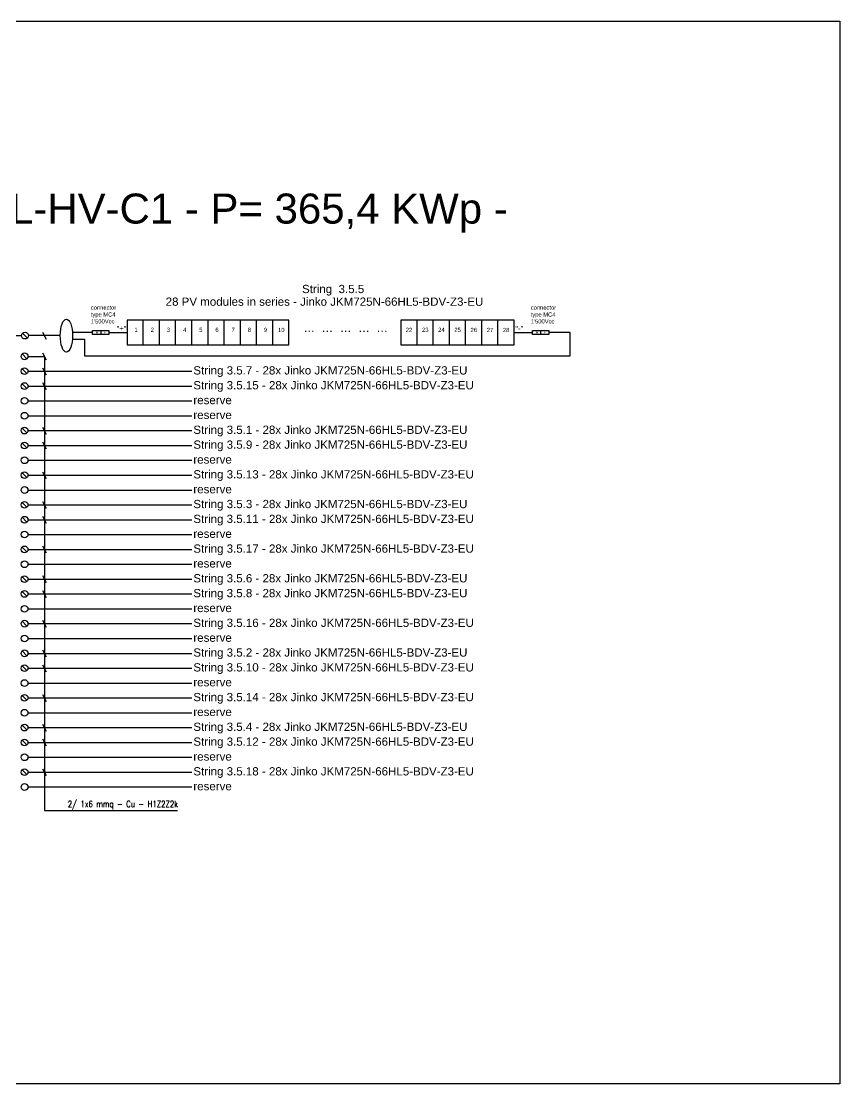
# Model space of a CAD drawing. Header units: millimetres. Extents: x 14856 to 141494, y 133975 to 167686.
# Drawn here: x 78209 to 84206, y 133975 to 141762 of the extents above; entities that cross this region are included whole.
import ezdxf

# ---------------------------------------------------------------- set-up
doc = ezdxf.new("R2010")
doc.units = ezdxf.units.MM
doc.layers.add('-Testi', color=1, linetype='Continuous')
doc.styles.add('SIMPLEX', font='SIMPLEX', dxfattribs={"width": 0.8})
doc.styles.get("Standard").update_dxf_attribs({"font": 'arial.ttf'})

msp = doc.modelspace()

# ---------------------------------------------------------------- linework, layer by layer
for points in [[(78984.1, 139572.3), (78984.1, 139389.9), (80169.8, 139389.9), (80169.8, 139571.8), (78984.1, 139571.8)], [(79102.7, 139389.9), (79102.7, 139571.8)], [(79221.2, 139389.7), (79221.2, 139571.5)], [(79339.8, 139389.4), (79339.8, 139571.2)], [(79458.4, 139389.9), (79458.4, 139571.8)], [(79577, 139389.7), (79577, 139571.5)], [(79695.5, 139389.4), (79695.5, 139571.2)], [(79814.1, 139389.9), (79814.1, 139571.8)], [(79932.7, 139389.7), (79932.7, 139571.5)], [(80051.3, 139389.4), (80051.3, 139571.2)], [(80989.8, 139572.3), (80989.8, 139389.9), (81819.9, 139389.9), (81819.9, 139571.8), (80989.8, 139571.8)], [(81108.4, 139389.9), (81108.4, 139571.8)], [(81227, 139389.7), (81227, 139571.5)], [(81345.6, 139389.4), (81345.6, 139571.2)], [(81464.2, 139389.9), (81464.2, 139571.8)], [(81582.7, 139389.7), (81582.7, 139571.5)], [(81582.7, 139389.7), (81582.7, 139571.5)], [(81701.3, 139389.4), (81701.3, 139571.2)], [(81701.3, 139389.4), (81701.3, 139571.2)], [(81819.9, 139389.9), (81819.9, 139571.8)], [(78253.5, 139440.5), (78218.8, 139475.3)], [(78365.1, 139483.4), (78390.6, 139432.4)], [(78365.1, 139483.4), (78390.6, 139432.4)], [(78790.6, 139496.4), (78790.6, 139465.8)], [(78851.2, 139481.1), (78984.1, 139481.1)], [(81820.4, 139481.1), (81953.3, 139481.1)], [(82013.9, 139496.4), (82013.9, 139465.8)], [(78250.6, 139288.7), (78215.9, 139323.5)], [(78365.1, 139331.6), (78390.6, 139280.6)], [(78257.8, 139306.1), (78377.8, 139306.1), (78377.8, 135978.4)], [(78250.6, 139179.9), (78215.9, 139214.6)], [(78365.1, 139222.8), (78390.6, 139171.7)], [(78250.6, 139071), (78215.9, 139105.8)], [(78365.1, 139113.9), (78390.6, 139062.9)], [(78250.6, 138744.5), (78215.9, 138779.3)], [(78365.1, 138787.4), (78390.6, 138736.4)], [(78250.6, 138635.7), (78215.9, 138670.5)], [(78365.1, 138678.6), (78390.6, 138627.6)], [(78365.1, 138460.9), (78390.6, 138409.9)], [(78250.6, 138418), (78215.9, 138452.8)], [(78250.6, 138200.3), (78215.9, 138235.1)], [(78365.1, 138243.2), (78390.6, 138192.2)], [(78250.6, 138091.5), (78215.9, 138126.3)], [(78365.1, 138134.4), (78390.6, 138083.4)], [(78365.1, 137916.7), (78390.6, 137865.7)], [(78250.6, 137873.8), (78215.9, 137908.6)], [(78250.6, 137656.1), (78215.9, 137690.9)], [(78365.1, 137699), (78390.6, 137648)], [(78250.6, 137547.3), (78215.9, 137582.1)], [(78365.1, 137590.2), (78390.6, 137539.2)], [(78365.1, 137372.5), (78390.6, 137321.5)], [(78250.6, 137329.6), (78215.9, 137364.4)], [(78250.6, 137111.9), (78215.9, 137146.7)], [(78365.1, 137154.8), (78390.6, 137103.8)], [(78250.6, 137003.1), (78215.9, 137037.9)], [(78365.1, 137046), (78390.6, 136995)], [(78365.1, 136828.3), (78390.6, 136777.3)], [(78250.6, 136785.4), (78215.9, 136820.2)], [(78250.6, 136567.7), (78215.9, 136602.5)], [(78365.1, 136610.6), (78390.6, 136559.6)], [(78250.6, 136458.9), (78215.9, 136493.7)], [(78365.1, 136501.8), (78390.6, 136450.8)], [(78365.1, 136284.1), (78390.6, 136233.1)], [(78250.6, 136241.2), (78215.9, 136276)], [(78377.8, 135978.4), (79352.8, 135978.4)]]:
    msp.add_lwpolyline(points)
at = {"color": 40}
for points in [[(78584.2, 139482.9), (78729.2, 139482.9)], [(78584.2, 139432.9), (78672.7, 139432.9), (78672.7, 139310.8), (82229.6, 139310.8), (82229.5, 139481.1), (82074.5, 139481.1)], [(78494.5, 139457.9), (78260.7, 139457.9)]]:
    msp.add_lwpolyline(points, dxfattribs=at)
for points in [[(78729.9, 139496.4), (78851.2, 139496.4), (78851.2, 139465.8), (78729.9, 139465.8)], [(81953.3, 139496.4), (82074.5, 139496.4), (82074.5, 139465.8), (81953.3, 139465.8)]]:
    msp.add_lwpolyline(points, close=True)
at = {"color": 40, "linetype": 'Continuous'}
for points in [[(77759.2, 139457.9), (78211.6, 139457.9)], [(78257.8, 139197.3), (79458.3, 139197.3)], [(78257.8, 139088.4), (79458.3, 139088.4)], [(78257.8, 138761.9), (79458.3, 138761.9)], [(78257.8, 138653.1), (79458.3, 138653.1)], [(78257.8, 138435.4), (79458.3, 138435.4)], [(78257.8, 138217.7), (79458.3, 138217.7)], [(78257.8, 138108.9), (79458.3, 138108.9)], [(78257.8, 137891.2), (79458.3, 137891.2)], [(78257.8, 137673.5), (79458.3, 137673.5)], [(78257.8, 137564.7), (79458.3, 137564.7)], [(78257.8, 137347), (79458.3, 137347)], [(78257.8, 137129.3), (79458.3, 137129.3)], [(78257.8, 137020.5), (79458.3, 137020.5)], [(78257.8, 136802.8), (79458.3, 136802.8)], [(78257.8, 136585.1), (79458.3, 136585.1)], [(78257.8, 136476.3), (79458.3, 136476.3)], [(78257.8, 136258.6), (79458.3, 136258.6)]]:
    msp.add_lwpolyline(points, dxfattribs=at)
at = {"color": 8, "linetype": 'Continuous'}
for points in [[(78257.8, 138979.6), (79458.3, 138979.6)], [(78257.8, 138870.7), (79458.3, 138870.7)], [(78257.8, 138544.2), (79458.3, 138544.2)], [(78257.8, 138326.5), (79458.3, 138326.5)], [(78257.8, 138000), (79458.3, 138000)], [(78257.8, 137782.4), (79458.3, 137782.4)], [(78257.8, 137455.8), (79458.3, 137455.8)], [(78257.8, 137238.2), (79458.3, 137238.2)], [(78257.8, 136911.6), (79458.3, 136911.6)], [(78257.8, 136694), (79458.3, 136694)], [(78257.8, 136367.4), (79458.3, 136367.4)], [(78257.8, 136149.8), (79458.3, 136149.8)]]:
    msp.add_lwpolyline(points, dxfattribs=at)
at = {"color": 7}
for centre in [(78236.1, 139457.9), (78233.2, 139306.1), (78233.2, 139197.3), (78233.2, 139088.4), (78233.2, 138761.9), (78233.2, 138653.1), (78233.2, 138435.4), (78233.2, 138217.7), (78233.2, 138108.9), (78233.2, 137891.2), (78233.2, 137673.5), (78233.2, 137564.7), (78233.2, 137347), (78233.2, 137129.3), (78233.2, 137020.5), (78233.2, 136802.8), (78233.2, 136585.1), (78233.2, 136476.3), (78233.2, 136258.6)]:
    msp.add_circle(centre, 24.6, dxfattribs=at)
at = {"color": 8}
for centre in [(78233.2, 138979.6), (78233.2, 138870.7), (78233.2, 138544.2), (78233.2, 138326.5), (78233.2, 138000), (78233.2, 137782.4), (78233.2, 137455.8), (78233.2, 137238.2), (78233.2, 136911.6), (78233.2, 136694), (78233.2, 136367.4), (78233.2, 136149.8)]:
    msp.add_circle(centre, 24.6, dxfattribs=at)
msp.add_ellipse((78539.4, 139457.9), major_axis=(0, -121.1), ratio=0.370747)
at = {"layer": 'Defpoints', "color": 1}
msp.add_lwpolyline([(72144.1, 141762.2), (84205.6, 141762.2), (84205.6, 133974.8), (72144.1, 133974.8)], close=True, dxfattribs=at)

# ---------------------------------------------------------------- texts
at = {"layer": '-Testi', "color": 7, "insert": (78953, 136017), "char_height": 46.621, "width": 1811.153, "attachment_point": 5, "style": 'SIMPLEX'}
msp.add_mtext('2/ 1x6 mmq - Cu - H1Z2Z2k', dxfattribs=at)
at = {"attachment_point": 1}
for s, insert, char_height, width in [('INVERTER 3.5 - TBEA TS330KTL-HV-C1 - P= 365,4 KWp - P= 330 KWac @40°C', (73601.1, 140499.2), 220, 8459.921), ('28 PV modules in series - Jinko JKM725N-6{\\C7;6HL5-B}DV-Z3-EU', (79266.6, 139737.3), 60.443, 2681.977), ("connector type MC4\\P1'500Vcc", (78718.3, 139678.6), 30.344, 266.347), ("connector type MC4\\P1'500Vcc", (81941.6, 139678.6), 30.344, 266.347), ('\\pxql;{\\fArial|b1|i0|c0|p34;M}', (78755.4, 139488.1), 13.785, 16.703), ('\\pxql;{\\fArial|b1|i0|c0|p34;F}', (78816, 139488.1), 13.785, 16.703), ("''+''", (78907.4, 139529.1), 38.08, 72.401), ('1 ', (79037.9, 139515.9), 30.84, 30.845), ('2 ', (79156.5, 139515.9), 30.84, 30.845), ('3 ', (79275.1, 139515.9), 30.84, 30.845), ('4 ', (79393.7, 139515.3), 30.84, 30.845), ('5 ', (79512.2, 139515.9), 30.84, 30.845), ('6 ', (79630.8, 139515.9), 30.84, 30.845), ('7 ', (79749.4, 139515.3), 30.84, 30.845), ('8 ', (79868, 139515.9), 30.84, 30.845), ('9 ', (79986.5, 139515.6), 30.84, 30.845), ('10 ', (80089.9, 139515.3), 30.84, 30.845), ('...  ...  ...  ...  ... ', (80278.2, 139552.9), 68.894, 747.028), ('22 ', (81025.9, 139515.6), 30.84, 30.845), ('23 ', (81144.5, 139515.9), 30.84, 30.845), ('24 ', (81263.1, 139515.9), 30.84, 30.845), ('25 ', (81381.6, 139515.6), 30.84, 30.845), ('26 ', (81500.2, 139515.3), 30.84, 30.845), ('27', (81618.8, 139515.1), 30.84, 30.845), ('28 ', (81737.4, 139514.8), 30.84, 30.845), ("''-''", (81828.7, 139529.1), 38.08, 72.401), ('\\pxql;{\\fArial|b1|i0|c0|p34;M}', (81978.7, 139488.1), 13.785, 16.703), ('\\pxql;{\\fArial|b1|i0|c0|p34;F}', (82039.3, 139488.1), 13.785, 16.703)]:
    msp.add_mtext(s, dxfattribs=dict(at, insert=insert, char_height=char_height, width=width))
at = {"color": 7, "char_height": 60.44, "width": 4500, "attachment_point": 1}
for s, insert in [('String  3.5.5', (80266, 139830.1)), ('String 3.5.7 - 28x Jinko JKM725N-66HL5-BDV-Z3-EU', (79469.6, 139233.6)), ('String 3.5.15 - 28x Jinko JKM725N-66HL5-BDV-Z3-EU', (79469.6, 139124.7)), ('String 3.5.1 - 28x Jinko JKM725N-66HL5-BDV-Z3-EU', (79469.6, 138798.2)), ('String 3.5.9 - 28x Jinko JKM725N-66HL5-BDV-Z3-EU', (79469.6, 138689.4)), ('String 3.5.13 - 28x Jinko JKM725N-66HL5-BDV-Z3-EU', (79469.6, 138471.7)), ('String 3.5.3 - 28x Jinko JKM725N-66HL5-BDV-Z3-EU', (79469.6, 138254)), ('String 3.5.11 - 28x Jinko JKM725N-66HL5-BDV-Z3-EU', (79469.6, 138145.2)), ('String 3.5.17 - 28x Jinko JKM725N-66HL5-BDV-Z3-EU', (79469.6, 137927.5)), ('String 3.5.6 - 28x Jinko JKM725N-66HL5-BDV-Z3-EU', (79469.6, 137709.8)), ('String 3.5.8 - 28x Jinko JKM725N-66HL5-BDV-Z3-EU', (79469.6, 137601)), ('String 3.5.16 - 28x Jinko JKM725N-66HL5-BDV-Z3-EU', (79469.6, 137383.3)), ('String 3.5.2 - 28x Jinko JKM725N-66HL5-BDV-Z3-EU', (79469.6, 137165.6)), ('String 3.5.10 - 28x Jinko JKM725N-66HL5-BDV-Z3-EU', (79469.6, 137056.8)), ('String 3.5.14 - 28x Jinko JKM725N-66HL5-BDV-Z3-EU', (79469.6, 136839.1)), ('String 3.5.4 - 28x Jinko JKM725N-66HL5-BDV-Z3-EU', (79469.6, 136621.4)), ('String 3.5.12 - 28x Jinko JKM725N-66HL5-BDV-Z3-EU', (79469.6, 136512.6)), ('String 3.5.18 - 28x Jinko JKM725N-66HL5-BDV-Z3-EU', (79469.6, 136294.9))]:
    msp.add_mtext(s, dxfattribs=dict(at, insert=insert))
at = {"color": 8, "char_height": 60.44, "width": 4500, "attachment_point": 1}
for insert in [(79469.6, 139015.9), (79469.6, 138907), (79469.6, 138580.5), (79469.6, 138362.8), (79469.6, 138036.3), (79469.6, 137818.6), (79469.6, 137492.1), (79469.6, 137274.4), (79469.6, 136947.9), (79469.6, 136730.2), (79469.6, 136403.7), (79469.6, 136186.1)]:
    msp.add_mtext('reserve', dxfattribs=dict(at, insert=insert))

doc.saveas('drawing.dxf')
